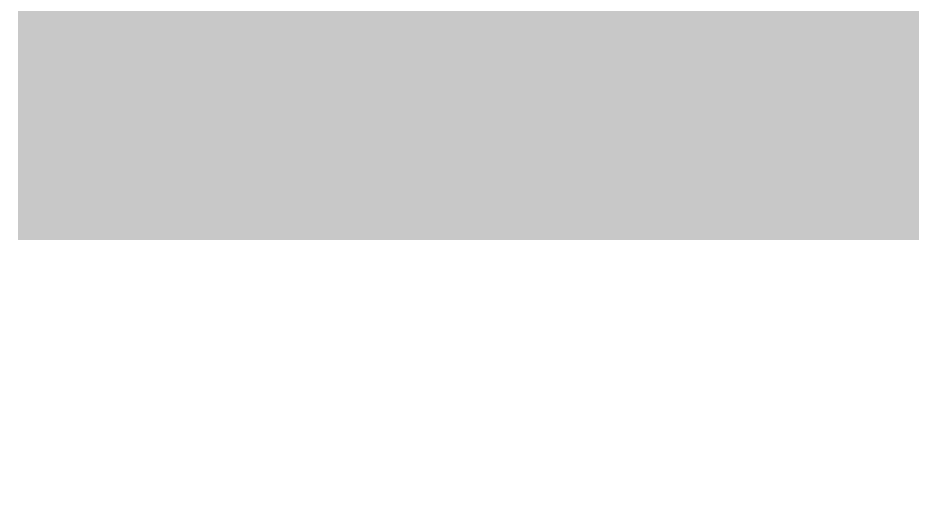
# Model space of a CAD drawing. Header units: inches. Extents: x 224 to 2249, y -2447 to -36.
# Drawn here: x 560.339848 to 560.344246, y -985.673399 to -985.670991 of the extents above; entities that cross this region are included whole.
import ezdxf

# ---------------------------------------------------------------- set-up
doc = ezdxf.new("R2010")
doc.units = ezdxf.units.IN
doc.header["$MEASUREMENT"] = 0
doc.layers.add('A-WALL-PATT', color=111, linetype='Continuous', lineweight=13)

msp = doc.modelspace()

# ---------------------------------------------------------------- hatches: boundary and pattern name
at = {"layer": 'A-WALL-PATT', "lineweight": 9}
h = msp.add_hatch(color=7, dxfattribs=at)
h.paths.add_polyline_path([(560.339848, -1079.3905001), (563.839848, -1079.3905001), (563.839848, -1007.6720834), (560.339848, -1007.6720834)], flags=0)
h.paths.add_polyline_path([(563.839848, -985.6720834), (563.839848, -980.6720834), (560.339848, -980.6720834), (560.339848, -985.6720834)], flags=0)
h.paths.add_polyline_path([(560.339848, -940.6720834), (563.839848, -940.6720834), (563.839848, -886.5467501), (560.339848, -886.5467501), (560.339848, -936.6408334)], flags=0)
h.paths.add_polyline_path([(563.839848, -864.5467501), (563.839848, -859.5467501), (560.339848, -859.5467501), (560.339848, -864.5467501)], flags=0)
h.paths.add_polyline_path([(560.339848, -819.5467501), (563.839848, -819.5467501), (563.839848, -809.3567501), (560.339848, -809.3567501), (560.339848, -816.6405001)], flags=0)
h.paths.add_polyline_path([(563.839848, -769.3567501), (563.839848, -764.3567501), (560.339848, -764.3567501), (560.339848, -769.3567501)], flags=0)
h.paths.add_polyline_path([(563.839848, -742.3567501), (563.839848, -647.6408334), (560.339848, -647.6408334), (560.339848, -742.3567501)], flags=0)
h.paths.add_polyline_path([(563.839848, -625.6408334), (563.839848, -620.5477501), (560.339848, -620.5477501), (560.339848, -625.6408334)], flags=0)
h.paths.add_polyline_path([(563.839848, -580.5477501), (563.839848, -569.4802501), (560.339848, -569.4802501), (560.339848, -580.5477501)], flags=0)
h.paths.add_polyline_path([(560.339848, -529.4802501), (563.839848, -529.4802501), (563.839848, -518.4802501), (560.339848, -518.4802501)], flags=0)
h.paths.add_polyline_path([(560.339848, -496.4802501), (563.839848, -496.4802501), (563.839848, -407.2927501), (560.339848, -407.2927501), (560.339848, -456.764579)], flags=0)
h.paths.add_polyline_path([(563.839848, -385.2927501), (563.839848, -380.2927501), (560.339848, -380.2927501), (560.339848, -385.2927501)], flags=0)
h.paths.add_polyline_path([(563.839848, -340.2927501), (563.839848, -336.3905001), (560.339848, -336.3905001), (560.339848, -340.2927501)], flags=0)

doc.saveas('drawing.dxf')
